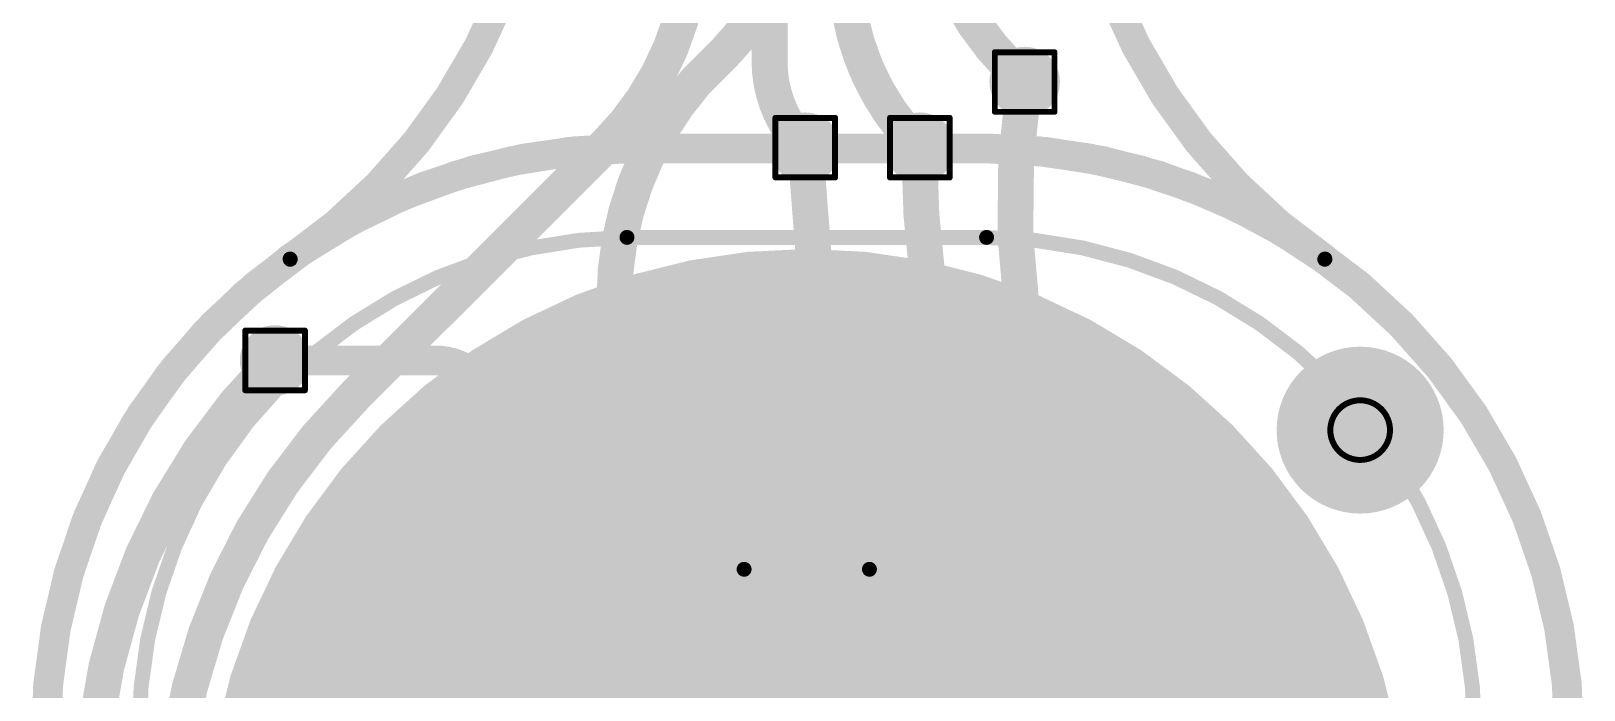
# Model space of a CAD drawing. Header units: inches. Extents: x 3 to 457, y -41 to 239.
# Drawn here: x 54.06 to 67.28, y 24.61 to 30.23 of the extents above; entities that cross this region are included whole.
import ezdxf

# ---------------------------------------------------------------- set-up
doc = ezdxf.new("R2010")
doc.units = ezdxf.units.IN
for name, color, linetype in [('Board Outline', 216, 'Continuous'), ('Bottom Layer', 5, 'Continuous'), ('Bottom Overlay', 54, 'Continuous'), ('Bottom Paste', 16, 'Continuous'), ('Bottom Solder', 6, 'Continuous'), ('Drill Drawing', 1, 'Continuous'), ('Fabrication', 76, 'Continuous'), ('Pad Holes', 156, 'Continuous'), ('Top Layer', 1, 'Continuous'), ('Top Overlay', 2, 'Continuous'), ('Top Paste', 8, 'Continuous'), ('Top Solder', 216, 'Continuous'), ('Via Holes', 16, 'Continuous')]:
    doc.layers.add(name, color=color, linetype=linetype)

# ---------------------------------------------------------------- blocks, each defined once
blk = doc.blocks.new('SEMG_PAD_B_78')
at = {"layer": 'Bottom Layer'}
h = blk.add_hatch(color=5, dxfattribs=at)
edge = h.paths.add_edge_path()
edge.add_arc((2.794e-05, -9.98718602), 5.00000016, 0, 360)
at = {"layer": 'Bottom Paste'}
h = blk.add_hatch(color=16, dxfattribs=at)
edge = h.paths.add_edge_path()
edge.add_arc((2.794e-05, -9.98718602), 5.00000016, 0, 360)
at = {"layer": 'Bottom Solder'}
h = blk.add_hatch(color=6, dxfattribs=at)
edge = h.paths.add_edge_path()
edge.add_arc((2.794e-05, -9.98718602), 5.10160016, 0, 360)
at = {"layer": 'Bottom Overlay', "const_width": 0.127}
for points in [[(-1.53065988, -15.21263658, -0.4142135623730932), (-5.68320682, -10.9657134)], [(5.683262699999999, -10.9657134, -0.4142135623730934), (1.53071576, -15.21263658)]]:
    blk.add_lwpolyline(points, format="xyb", dxfattribs=at)
blk.add_lwpolyline([(1.53071576, -15.21263658), (-1.53065988, -15.21263658)], dxfattribs=at)
at = {"layer": 'Bottom Overlay', "const_width": 0.0635}
for points in [[(-1.56240988, -15.21263658, 1), (-1.49890988, -15.21263658, 1)], [(-1.56240988, -15.21263658, 1), (-1.49890988, -15.21263658, 1)], [(1.49896576, -15.21263658, 1), (1.56246576, -15.21263658, 1)], [(1.49896576, -15.21263658, 1), (1.56246576, -15.21263658, 1)]]:
    blk.add_lwpolyline(points, format="xyb", close=True, dxfattribs=at)
blk = doc.blocks.new('R___0603_157')
at = {"layer": 'Top Layer'}
for points in [[(-0.3809999999999999, 0.4445), (-0.3809999999999999, -0.4445), (-1.143, -0.4445), (-1.143, 0.4445)], [(1.143, 0.4445), (1.143, -0.4445), (0.3809999999999999, -0.4445), (0.3809999999999999, 0.4445)]]:
    blk.add_hatch(color=1, dxfattribs=at).paths.add_polyline_path(points)
at = {"layer": 'Top Paste'}
for points in [[(-0.3809999999999999, 0.4445), (-0.3809999999999999, -0.4445), (-1.143, -0.4445), (-1.143, 0.4445)], [(1.143, 0.4445), (1.143, -0.4445), (0.3809999999999999, -0.4445), (0.3809999999999999, 0.4445)]]:
    blk.add_hatch(color=8, dxfattribs=at).paths.add_polyline_path(points)
at = {"layer": 'Top Solder'}
for points in [[(-0.2794, 0.5460999999999999), (-0.2794, -0.5460999999999999), (-1.2446, -0.5460999999999999), (-1.2446, 0.5460999999999999)], [(1.2446, 0.5460999999999999), (1.2446, -0.5460999999999999), (0.2794, -0.5460999999999999), (0.2794, 0.5460999999999999)]]:
    blk.add_hatch(color=216, dxfattribs=at).paths.add_polyline_path(points)
at = {"layer": 'Top Overlay', "const_width": 0.127}
for points in [[(-1.2192, 0.5334), (1.2192, 0.5334)], [(-1.2192, 0.5334), (-1.2192, -0.5334)], [(1.2192, 0.5334), (1.2192, -0.5334)], [(-1.2192, -0.5334), (1.2192, -0.5334)]]:
    blk.add_lwpolyline(points, dxfattribs=at)
at = {"layer": 'Top Overlay', "const_width": 0.0635}
for points in [[(-1.25095, 0.5334, 1), (-1.18745, 0.5334, 1)], [(-1.25095, 0.5334, 1), (-1.18745, 0.5334, 1)], [(1.18745, 0.5334, 1), (1.25095, 0.5334, 1)], [(1.18745, 0.5334, 1), (1.25095, 0.5334, 1)], [(-1.25095, -0.5334, 1), (-1.18745, -0.5334, 1)], [(-1.25095, -0.5334, 1), (-1.18745, -0.5334, 1)], [(1.18745, -0.5334, 1), (1.25095, -0.5334, 1)], [(1.18745, -0.5334, 1), (1.25095, -0.5334, 1)]]:
    blk.add_lwpolyline(points, format="xyb", close=True, dxfattribs=at)

msp = doc.modelspace()

# ---------------------------------------------------------------- hatches: boundary and pattern name
at = {"layer": 'Bottom Layer'}
h = msp.add_hatch(color=5, dxfattribs=at)
edge = h.paths.add_edge_path()
edge.add_arc((62.51993591999999, 29.79420762), 0.2999994, 0, 360)
h = msp.add_hatch(color=5, dxfattribs=at)
edge = h.paths.add_edge_path()
edge.add_arc((60.65200721999999, 29.2347777), 0.2999994, 0, 360)
h = msp.add_hatch(color=5, dxfattribs=at)
edge = h.paths.add_edge_path()
edge.add_arc((61.62746119999999, 29.2347777), 0.2999994, 0, 360)
h = msp.add_hatch(color=5, dxfattribs=at)
edge = h.paths.add_edge_path()
edge.add_arc((56.13805383999999, 27.42186794), 0.2999994, 0, 360)
at = {"layer": 'Bottom Solder'}
h = msp.add_hatch(color=6, dxfattribs=at)
edge = h.paths.add_edge_path()
edge.add_arc((65.37622687999999, 26.82788132), 0.1016, 0, 360)
at = {"layer": 'Pad Holes'}
h = msp.add_hatch(color=7, dxfattribs=at)
edge = h.paths.add_edge_path()
edge.add_arc((65.37622687999999, 26.82788132), 0.499999, 0, 360)
at = {"layer": 'Top Layer'}
h = msp.add_hatch(color=1, dxfattribs=at)
edge = h.paths.add_edge_path()
edge.add_arc((62.51993591999999, 29.79420762), 0.2999994, 0, 360)
h = msp.add_hatch(color=1, dxfattribs=at)
edge = h.paths.add_edge_path()
edge.add_arc((60.65200721999999, 29.2347777), 0.2999994, 0, 360)
h = msp.add_hatch(color=1, dxfattribs=at)
edge = h.paths.add_edge_path()
edge.add_arc((61.62746119999999, 29.2347777), 0.2999994, 0, 360)
h = msp.add_hatch(color=1, dxfattribs=at)
edge = h.paths.add_edge_path()
edge.add_arc((56.13805383999999, 27.42186794), 0.2999994, 0, 360)
at = {"layer": 'Top Solder'}
h = msp.add_hatch(color=216, dxfattribs=at)
edge = h.paths.add_edge_path()
edge.add_arc((65.37622687999999, 26.82788132), 0.1016, 0, 360)
at = {"layer": 'Via Holes'}
h = msp.add_hatch(color=7, dxfattribs=at)
edge = h.paths.add_edge_path()
edge.add_arc((62.51993591999999, 29.79420762), 0.1499997, 0, 360)
h = msp.add_hatch(color=7, dxfattribs=at)
edge = h.paths.add_edge_path()
edge.add_arc((60.65200721999999, 29.2347777), 0.1499997, 0, 360)
h = msp.add_hatch(color=7, dxfattribs=at)
edge = h.paths.add_edge_path()
edge.add_arc((61.62746119999999, 29.2347777), 0.1499997, 0, 360)
h = msp.add_hatch(color=7, dxfattribs=at)
edge = h.paths.add_edge_path()
edge.add_arc((56.13805383999999, 27.42186794), 0.1499997, 0, 360)

# ---------------------------------------------------------------- linework, layer by layer
at = {"layer": 'Board Outline', "const_width": 0.127}
for points in [[(58.43579372, 32.46091044, -0.2500687460615742), (56.26721791999999, 28.28376106)], [(65.0749905, 28.28374836, -0.2500687460615744), (62.9064147, 32.46089774)], [(54.1880171, 24.17255262, -0.2441754300213252), (56.26574472, 28.28580576)], [(65.0764637, 28.28579306, -0.2441754300213249), (67.15419132, 24.17253992)]]:
    msp.add_lwpolyline(points, format="xyb", dxfattribs=at)
at = {"layer": 'Board Outline', "const_width": 0.0635}
for points in [[(56.23399472, 28.28580576, 1), (56.29749472, 28.28580576, 1)], [(56.23546792, 28.28376106, 1), (56.29896792, 28.28376106, 1)], [(65.0432405, 28.28374836, 1), (65.1067405, 28.28374836, 1)], [(65.04471369999999, 28.28579306, 1), (65.1082137, 28.28579306, 1)]]:
    msp.add_lwpolyline(points, format="xyb", close=True, dxfattribs=at)
at = {"layer": 'Bottom Layer', "const_width": 0.3048}
for points in [[(60.34877186, 29.96685142), (60.34877186, 50.84862576)], [(62.40718786, 29.90695568), (62.51993591999999, 29.79420762)], [(56.81910404, 27.12245782), (58.95482493999999, 29.25817872)]]:
    msp.add_lwpolyline(points, dxfattribs=at)
for points in [[(62.40718786, 29.90695568, -0.198912367379658), (61.66323963999999, 31.70300746)], [(59.69877316, 31.0542305, -0.198912367379658), (58.95482493999999, 29.25817872)], [(61.62746119999999, 29.2347777, -0.198912367379658), (60.99721353999999, 30.75632914)], [(61.62746119999999, 29.2347777, -0.198912367379658), (60.9987731, 30.75256486)], [(60.65200721999999, 29.2347777, -0.198912367379658), (60.34720721999999, 29.97063094)], [(60.65200721999999, 29.2347777, -0.198912367379658), (60.34877186, 29.96685142)], [(54.6145339, 24.31292826, -0.16654737927906), (56.13805383999999, 27.42186794)], [(55.25563244, 23.19424622, -0.2063182468642115), (56.81910404, 27.12245782)]]:
    msp.add_lwpolyline(points, format="xyb", dxfattribs=at)
at = {"layer": 'Bottom Layer', "const_width": 0.1524}
for points in [[(60.27100721999999, 29.97063094, 1), (60.42340722, 29.97063094, 1)], [(60.27257185999999, 29.96685142, 1), (60.42497186, 29.96685142, 1)], [(60.27257185999999, 29.96685142, 1), (60.42497186, 29.96685142, 1)], [(62.33098786, 29.90695568, 1), (62.48338785999999, 29.90695568, 1)], [(62.33098786, 29.90695568, 1), (62.48338785999999, 29.90695568, 1)], [(62.44373591999999, 29.79420762, 1), (62.59613592, 29.79420762, 1)], [(58.87862494, 29.25817872, 1), (59.03102493999999, 29.25817872, 1)], [(58.87862494, 29.25817872, 1), (59.03102493999999, 29.25817872, 1)], [(60.57580721999999, 29.2347777, 1), (60.72820722, 29.2347777, 1)], [(60.57580721999999, 29.2347777, 1), (60.72820722, 29.2347777, 1)], [(61.55126119999999, 29.2347777, 1), (61.7036612, 29.2347777, 1)], [(61.55126119999999, 29.2347777, 1), (61.7036612, 29.2347777, 1)], [(56.06185384, 27.42186794, 1), (56.21425384, 27.42186794, 1)], [(56.74290404, 27.12245782, 1), (56.89530404, 27.12245782, 1)], [(56.74290404, 27.12245782, 1), (56.89530404, 27.12245782, 1)]]:
    msp.add_lwpolyline(points, format="xyb", close=True, dxfattribs=at)
at = {"layer": 'Drill Drawing', "const_width": 0.0508}
for points in [[(62.26593591999999, 30.04820762), (62.77393591999999, 30.04820762)], [(62.26593591999999, 29.54020762), (62.26593591999999, 30.04820762)], [(62.77393591999999, 29.54020762), (62.77393591999999, 30.04820762)], [(60.39800722, 29.4887777), (60.90600721999999, 29.4887777)], [(60.39800722, 28.9807777), (60.39800722, 29.4887777)], [(60.90600721999999, 28.9807777), (60.90600721999999, 29.4887777)], [(61.3734612, 29.4887777), (61.8814612, 29.4887777)], [(61.3734612, 28.9807777), (61.3734612, 29.4887777)], [(61.8814612, 28.9807777), (61.8814612, 29.4887777)], [(62.26593591999999, 29.54020762), (62.77393591999999, 29.54020762)], [(60.39800722, 28.9807777), (60.90600721999999, 28.9807777)], [(61.3734612, 28.9807777), (61.8814612, 28.9807777)], [(55.88405384, 27.67586794), (56.39205384, 27.67586794)], [(55.88405384, 27.16786794), (55.88405384, 27.67586794)], [(56.39205384, 27.16786794), (56.39205384, 27.67586794)], [(55.88405384, 27.16786794), (56.39205384, 27.16786794)]]:
    msp.add_lwpolyline(points, dxfattribs=at)
at = {"layer": 'Drill Drawing'}
for points, const_width in [([(62.25323591999999, 30.04820762, 1), (62.27863591999999, 30.04820762, 1)], 0.0254), ([(62.25323591999999, 30.04820762, 1), (62.27863591999999, 30.04820762, 1)], 0.0254), ([(62.76123592, 30.04820762, 1), (62.78663591999999, 30.04820762, 1)], 0.0254), ([(62.76123592, 30.04820762, 1), (62.78663591999999, 30.04820762, 1)], 0.0254), ([(60.38530722, 29.4887777, 1), (60.41070721999999, 29.4887777, 1)], 0.0254), ([(60.38530722, 29.4887777, 1), (60.41070721999999, 29.4887777, 1)], 0.0254), ([(60.89330722, 29.4887777, 1), (60.91870721999999, 29.4887777, 1)], 0.0254), ([(60.89330722, 29.4887777, 1), (60.91870721999999, 29.4887777, 1)], 0.0254), ([(61.3607612, 29.4887777, 1), (61.3861612, 29.4887777, 1)], 0.0254), ([(61.3607612, 29.4887777, 1), (61.3861612, 29.4887777, 1)], 0.0254), ([(61.86876119999999, 29.4887777, 1), (61.89416119999999, 29.4887777, 1)], 0.0254), ([(61.86876119999999, 29.4887777, 1), (61.89416119999999, 29.4887777, 1)], 0.0254), ([(62.25323591999999, 29.54020762, 1), (62.27863591999999, 29.54020762, 1)], 0.0254), ([(62.25323591999999, 29.54020762, 1), (62.27863591999999, 29.54020762, 1)], 0.0254), ([(62.76123592, 29.54020762, 1), (62.78663591999999, 29.54020762, 1)], 0.0254), ([(62.76123592, 29.54020762, 1), (62.78663591999999, 29.54020762, 1)], 0.0254), ([(60.38530722, 28.9807777, 1), (60.41070721999999, 28.9807777, 1)], 0.0254), ([(60.38530722, 28.9807777, 1), (60.41070721999999, 28.9807777, 1)], 0.0254), ([(60.89330722, 28.9807777, 1), (60.91870721999999, 28.9807777, 1)], 0.0254), ([(60.89330722, 28.9807777, 1), (60.91870721999999, 28.9807777, 1)], 0.0254), ([(61.3607612, 28.9807777, 1), (61.3861612, 28.9807777, 1)], 0.0254), ([(61.3607612, 28.9807777, 1), (61.3861612, 28.9807777, 1)], 0.0254), ([(61.86876119999999, 28.9807777, 1), (61.89416119999999, 28.9807777, 1)], 0.0254), ([(61.86876119999999, 28.9807777, 1), (61.89416119999999, 28.9807777, 1)], 0.0254), ([(55.87135384, 27.67586794, 1), (55.89675384, 27.67586794, 1)], 0.0254), ([(55.87135384, 27.67586794, 1), (55.89675384, 27.67586794, 1)], 0.0254), ([(56.37935383999999, 27.67586794, 1), (56.40475383999999, 27.67586794, 1)], 0.0254), ([(56.37935383999999, 27.67586794, 1), (56.40475383999999, 27.67586794, 1)], 0.0254), ([(55.87135384, 27.16786794, 1), (55.89675384, 27.16786794, 1)], 0.0254), ([(55.87135384, 27.16786794, 1), (55.89675384, 27.16786794, 1)], 0.0254), ([(56.37935383999999, 27.16786794, 1), (56.40475383999999, 27.16786794, 1)], 0.0254), ([(56.37935383999999, 27.16786794, 1), (56.40475383999999, 27.16786794, 1)], 0.0254), ([(65.63022688, 26.82788132, 1), (65.12222687999999, 26.82788132, 1)], 0.0508), ([(65.10952688, 26.82788132, 1), (65.13492688, 26.82788132, 1)], 0.0254), ([(65.61752688, 26.82788132, 1), (65.64292687999999, 26.82788132, 1)], 0.0254)]:
    msp.add_lwpolyline(points, format="xyb", close=True, dxfattribs=dict(at, const_width=const_width))
at = {"layer": 'Fabrication', "const_width": 0.254}
for points in [[(58.43579372, 32.46091044, -0.2500687460615742), (56.26721791999999, 28.28376106)], [(65.0749905, 28.28374836, -0.2500687460615744), (62.9064147, 32.46089774)], [(54.18782152, 24.17248404, -0.414213562373093), (59.13132954, 29.22834642)], [(56.25835586, 28.28374836, -0.1546127337349249), (59.12696835999999, 29.22811528)], [(62.20637799999999, 29.22811528, -0.1546127337349248), (65.0749905, 28.28374836)], [(62.2106833, 29.22834642, -0.414213562373093), (67.15419132, 24.17248404)], [(54.1880171, 24.17255262, -0.2441754300213252), (56.26574472, 28.28580576)]]:
    msp.add_lwpolyline(points, format="xyb", dxfattribs=at)
for points in [[(59.12696835999999, 29.22811528), (62.20632212, 29.22811528)], [(59.13132954, 29.22834642), (62.2106833, 29.22834642)]]:
    msp.add_lwpolyline(points, dxfattribs=at)
at = {"layer": 'Fabrication'}
for points, const_width in [([(59.06346835999999, 29.22811528, 1), (59.19046836, 29.22811528, 1)], 0.127), ([(59.06346835999999, 29.22811528, 1), (59.19046836, 29.22811528, 1)], 0.127), ([(59.06782954, 29.22834642, 1), (59.19482953999999, 29.22834642, 1)], 0.127), ([(59.06782954, 29.22834642, 1), (59.19482953999999, 29.22834642, 1)], 0.127), ([(62.14282212, 29.22811528, 1), (62.26982211999999, 29.22811528, 1)], 0.127), ([(62.142878, 29.22811528, 1), (62.26987799999999, 29.22811528, 1)], 0.127), ([(62.14718329999999, 29.22834642, 1), (62.2741833, 29.22834642, 1)], 0.127), ([(62.14718329999999, 29.22834642, 1), (62.2741833, 29.22834642, 1)], 0.127), ([(65.6647785, 23.2447084, 1), (55.66477817999999, 23.2447084, 1)], 0.254), ([(56.19485586, 28.28374836, 1), (56.32185586, 28.28374836, 1)], 0.127), ([(56.20224472, 28.28580576, 1), (56.32924472, 28.28580576, 1)], 0.127), ([(56.20371792, 28.28376106, 1), (56.33071792, 28.28376106, 1)], 0.127), ([(65.0114905, 28.28374836, 1), (65.13849049999999, 28.28374836, 1)], 0.127), ([(65.0114905, 28.28374836, 1), (65.13849049999999, 28.28374836, 1)], 0.127), ([(65.96045735999999, 26.82788132, 1), (64.7919964, 26.82788132, 1)], 0.254), ([(64.7284964, 26.82788132, 1), (64.85549639999999, 26.82788132, 1)], 0.127), ([(65.89695736, 26.82788132, 1), (66.02395736, 26.82788132, 1)], 0.127)]:
    msp.add_lwpolyline(points, format="xyb", close=True, dxfattribs=dict(at, const_width=const_width))
at = {"layer": 'Top Layer'}
for points, const_width in [([(60.24121301999999, 30.38743224, -0.0399005149611076), (59.99040834, 30.06975952)], 0.3048), ([(59.99040834, 30.06975952, -0.0093335606046911), (59.92462488, 30.00147162)], 0.3048), ([(59.02651897999999, 27.9372822, -0.1800640311468225), (59.71783585999999, 29.7946826)], 0.3048), ([(63.33236254, 25.37783342, -0.170217538407108), (62.51683711999999, 29.79468768)], 0.3048), ([(61.78936333999999, 27.53894416, -0.049426107482027), (61.62211196, 29.22674876)], 0.3048), ([(61.59773812, 25.57521428, -0.1226859817059774), (60.73397301999999, 28.17192232)], 0.3048), ([(62.4501672, 25.65056338, -0.0671718290911977), (61.78937095999999, 27.5389467)], 0.3048), ([(57.50087559999999, 27.42186794, -0.4142135623730951), (58.02413592, 26.89860762)], 0.254), ([(59.67184154, 25.18480866, -0.4142135623730951), (59.02652152, 25.83012867999999)], 0.3048), ([(63.34158528, 25.36176792, -0.0006822685684778), (63.33236254, 25.37783342)], 0.3048), ([(60.69505768, 24.95979514, -0.198912367379658), (60.65200721999999, 25.0637294)], 0.3048)]:
    msp.add_lwpolyline(points, format="xyb", dxfattribs=dict(at, const_width=const_width))
for points, const_width in [([(59.71783585999999, 29.7946826), (59.92462488, 30.00147162)], 0.3048), ([(60.65200721999999, 29.2347777), (60.73397809999999, 28.17192994)], 0.3048), ([(61.62211196, 29.22674876), (61.62746119999999, 29.2347777)], 0.3048), ([(61.62211196, 29.22675638), (61.62746119999999, 29.2347777)], 0.3048), ([(59.02652152, 25.83012867999999), (59.02652152, 27.9372822)], 0.3048), ([(61.78936333999999, 27.53894416), (61.78937095999999, 27.5389467)], 0.3048), ([(56.13805383999999, 27.42186794), (57.50087559999999, 27.42186794)], 0.254), ([(58.02413592, 24.13000762), (58.02413592, 26.89860762)], 0.254), ([(62.45016466, 25.65056591999999), (62.46744681999999, 25.61681186)], 0.3048), ([(61.59773557999999, 25.57521174), (61.60077342, 25.57043146)], 0.3048), ([(61.60077342, 25.57043146), (63.22657916, 22.77812564)], 0.3048), ([(62.46744681999999, 25.61681186), (63.32767624, 23.94635292)], 0.3048), ([(63.34158273999999, 25.36176792), (63.68697701999999, 24.89759054)], 0.3048), ([(59.67184154, 25.18480866), (60.65200721999999, 25.18480866)], 0.3048), ([(63.68697701999999, 24.89759054), (65.66953592, 22.91503164)], 0.3048)]:
    msp.add_lwpolyline(points, dxfattribs=dict(at, const_width=const_width))
for points, const_width in [([(59.84842487999999, 30.00147162, 1), (60.00082488, 30.00147162, 1)], 0.1524), ([(59.84842487999999, 30.00147162, 1), (60.00082488, 30.00147162, 1)], 0.1524), ([(59.91420834, 30.06975952, 1), (60.06660833999999, 30.06975952, 1)], 0.1524), ([(59.91420834, 30.06975952, 1), (60.06660833999999, 30.06975952, 1)], 0.1524), ([(59.64163586, 29.7946826, 1), (59.79403585999999, 29.7946826, 1)], 0.1524), ([(59.64163586, 29.7946826, 1), (59.79403585999999, 29.7946826, 1)], 0.1524), ([(62.44063712, 29.79468768, 1), (62.59303712, 29.79468768, 1)], 0.1524), ([(60.57580721999999, 29.2347777, 1), (60.72820722, 29.2347777, 1)], 0.1524), ([(61.54591195999999, 29.22675638, 1), (61.69831196, 29.22675638, 1)], 0.1524), ([(61.54591195999999, 29.22674876, 1), (61.69831196, 29.22674876, 1)], 0.1524), ([(61.54591195999999, 29.22674876, 1), (61.69831196, 29.22674876, 1)], 0.1524), ([(61.55126119999999, 29.2347777, 1), (61.7036612, 29.2347777, 1)], 0.1524), ([(61.55126119999999, 29.2347777, 1), (61.7036612, 29.2347777, 1)], 0.1524), ([(60.65777302, 28.17192232, 1), (60.81017301999999, 28.17192232, 1)], 0.1524), ([(60.65777809999999, 28.17192994, 1), (60.8101781, 28.17192994, 1)], 0.1524), ([(58.95031898, 27.9372822, 1), (59.10271898, 27.9372822, 1)], 0.1524), ([(58.95032152, 27.9372822, 1), (59.10272151999999, 27.9372822, 1)], 0.1524), ([(61.71316334, 27.53894416, 1), (61.86556333999999, 27.53894416, 1)], 0.1524), ([(61.71316334, 27.53894416, 1), (61.86556333999999, 27.53894416, 1)], 0.1524), ([(61.71317096, 27.5389467, 1), (61.86557095999999, 27.5389467, 1)], 0.1524), ([(61.71317096, 27.5389467, 1), (61.86557095999999, 27.5389467, 1)], 0.1524), ([(56.07455383999999, 27.42186794, 1), (56.20155384, 27.42186794, 1)], 0.127), ([(57.4373756, 27.42186794, 1), (57.5643756, 27.42186794, 1)], 0.127), ([(57.4373756, 27.42186794, 1), (57.5643756, 27.42186794, 1)], 0.127), ([(57.96063591999999, 26.89860762, 1), (58.08763592, 26.89860762, 1)], 0.127), ([(57.96063591999999, 26.89860762, 1), (58.08763592, 26.89860762, 1)], 0.127), ([(58.95032152, 25.83012867999999, 1), (59.10272151999999, 25.83012867999999, 1)], 0.1524), ([(58.95032152, 25.83012867999999, 1), (59.10272151999999, 25.83012867999999, 1)], 0.1524), ([(62.37396465999999, 25.65056591999999, 1), (62.52636466, 25.65056591999999, 1)], 0.1524), ([(62.3739672, 25.65056338, 1), (62.5263672, 25.65056338, 1)], 0.1524), ([(61.52153558, 25.57521174, 1), (61.67393558, 25.57521174, 1)], 0.1524), ([(61.52153812, 25.57521428, 1), (61.67393812, 25.57521428, 1)], 0.1524), ([(61.52457342, 25.57043146, 1), (61.67697342, 25.57043146, 1)], 0.1524), ([(61.52457342, 25.57043146, 1), (61.67697342, 25.57043146, 1)], 0.1524), ([(62.39124682, 25.61681186, 1), (62.54364681999999, 25.61681186, 1)], 0.1524), ([(62.39124682, 25.61681186, 1), (62.54364681999999, 25.61681186, 1)], 0.1524), ([(63.25616254, 25.37783342, 1), (63.40856253999999, 25.37783342, 1)], 0.1524), ([(63.25616254, 25.37783342, 1), (63.40856253999999, 25.37783342, 1)], 0.1524), ([(63.26538274, 25.36176792, 1), (63.41778273999999, 25.36176792, 1)], 0.1524), ([(63.26538528, 25.36176792, 1), (63.41778528, 25.36176792, 1)], 0.1524), ([(59.59564153999999, 25.18480866, 1), (59.74804154, 25.18480866, 1)], 0.1524), ([(59.59564153999999, 25.18480866, 1), (59.74804154, 25.18480866, 1)], 0.1524), ([(60.57580721999999, 25.18480866, 1), (60.72820722, 25.18480866, 1)], 0.1524), ([(60.57580721999999, 25.0637294, 1), (60.72820722, 25.0637294, 1)], 0.1524), ([(60.61885767999999, 24.95979514, 1), (60.77125768, 24.95979514, 1)], 0.1524), ([(63.61077701999999, 24.89759054, 1), (63.76317701999999, 24.89759054, 1)], 0.1524), ([(63.61077701999999, 24.89759054, 1), (63.76317701999999, 24.89759054, 1)], 0.1524)]:
    msp.add_lwpolyline(points, format="xyb", close=True, dxfattribs=dict(at, const_width=const_width))

# ---------------------------------------------------------------- block references
for name, p, rotation in [('SEMG_PAD_B_78', (60.66480627999999, 13.25752238), 180), ('R___0603_157', (60.66480627999999, 24.42280866), 90)]:
    msp.add_blockref(name, p, dxfattribs=dict(rotation=rotation))

doc.saveas('drawing.dxf')
